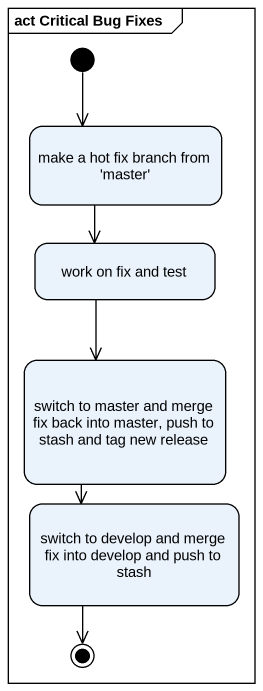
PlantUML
@startuml
mainframe act Critical Bug Fixes
hide empty description
state "make a hot fix branch from 'master'" as make_a_hot_fix_branch_from
state "work on fix and test" as work_on_fix_and_test
state "switch to master and merge fix back into master, push to stash and tag new release" as switch_to_master_and_merge
state "switch to develop and merge fix into develop and push to stash" as switch_to_develop_and_merge
[*] --> make_a_hot_fix_branch_from
make_a_hot_fix_branch_from --> work_on_fix_and_test
work_on_fix_and_test --> switch_to_master_and_merge
switch_to_master_and_merge --> switch_to_develop_and_merge
switch_to_develop_and_merge --> [*]
@enduml
